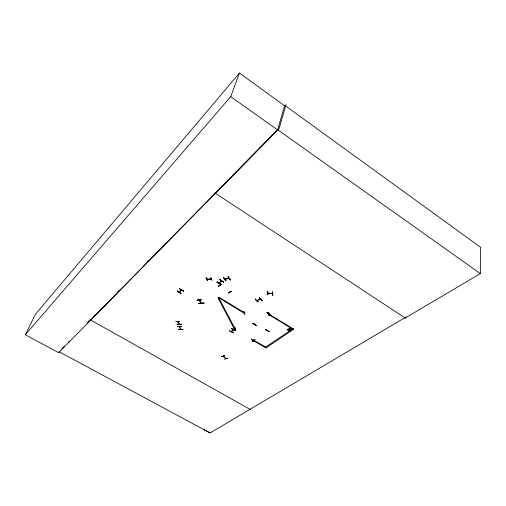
<?xml version="1.0" encoding="UTF-8"?>
<svg xmlns="http://www.w3.org/2000/svg" width="506" height="506" viewBox="0 0 506 506"><rect width="100%" height="100%" fill="white"/><g stroke="black" fill="none" stroke-linecap="round" stroke-linejoin="round"><path stroke-width="0.76" d="M219.648 279.654L223.608 282.095M224.866 279.122L229.016 278.294M405.173 318.034L480.365 273.601L480.7 247.358L284.733 105.33L277.611 129.941L58.658 352.695L25.3 334.77L35.401 314.308L239.433 73.047L284.606 105.773M228.889 278.167L228.687 278.515L228.775 278.003M231.457 328.66L235.416 330.576L231.482 328.514M228.421 293.012L231.368 291.102M203.165 303.145C188.447 303.986 214.98 302.272 199.022 303.505M200.914 303.183L199.111 300.134M183.495 291.14L179.624 288.654M260.248 299.097L260.286 299.451L260.672 298.844L257.13 300.336M179.111 292.076L181.559 290.096M182.906 329.558L178.865 329.589L178.852 329.248M182.849 329.4L178.789 329.438M178.871 329.583L182.906 329.577L182.887 329.235M177.157 324.131L177.176 324.479L181.237 324.428M234.139 329.058L234.702 328.982M218.934 283.088L221.495 280.874M290.722 328.742L291.867 328.97M291.823 329.166L292.082 328.824M291.14 329.463L290.868 329.817L290.355 328.9L288.939 328.628L290.311 328.508M288.913 329.975L290.052 330.203M290.008 330.405L290.261 330.057M292.038 329.026L290.64 328.552M289.324 330.696L289.059 331.044L288.54 330.133L287.13 329.868L288.502 329.741M290.216 330.26L288.825 329.785M290.267 328.704L289.906 327.799M290.596 328.748L290.128 327.641M288.458 329.944L288.091 329.039M288.787 329.988L288.312 328.887M177.663 321.506L179.042 324.283M179.345 326.636L179.643 326.946L179.491 326.636M265.163 347.382L293.044 328.704M265.53 329.362L269.173 331.588M265.663 347.04L253.67 340.228L253.183 340.386L253.67 340.563M253.335 340.083L253.177 340.576L265.852 347.793M266.947 330.842L267.004 330.595M267.06 312.544L270.799 314.858M268.648 312.487L269.129 315.333M269.084 315.535L268.446 312.291M272.626 295.194L272.38 291.779L272.879 295.188M268.344 314.081L268.275 313.688M268.705 314.068L268.3 313.796M271.988 293.227L272.462 293.531L267.668 293.082M267.845 294.739L267.244 291.475L267.579 294.713L267.895 294.536M267.763 293.069L268.199 293.259L268.262 292.879M254.961 339.507C255.6 340.083 252.355 342.246 252.393 341.284M267.478 291.469L267.826 294.688M255.22 341.36L255.03 341.651L251.469 339.469M253.177 340.576L253.74 339.937M253.361 340.361L253.791 340.076M259.3 297.598L262.114 300.507M252.57 323.321L256.245 325.567L256.422 325.295M260.799 298.957L260.66 299.369L257.023 300.583M254.954 323.954L254.461 324.321L254.828 323.878M258.326 301.778C258.275 302.48 254.404 299.432 255.511 298.882M244.936 312.607L244.961 312.714M244.828 314.188C243.025 311.715 243.835 309.096 244.55 314.352M227.542 358.058L224.398 359.317M235.448 329.406L218.744 297.787L244.145 313.195L244.651 312.809L219.237 297.383L217.909 297.851L234.639 329.45L235.53 329.109M233.462 332.537L233.298 332.847L229.376 330.905M232.924 329.868L235.461 327.894M227.529 358.027L227.624 358.349M224.677 355.655L221.432 356.654L224.835 355.604M231.653 331.266L231.792 331.335M232.956 329.735L235.442 328.09M231.368 331.746L233.184 329.627M223.133 356.344L225.777 358.722L225.568 358.216M223.171 356.369L223.608 356.306M268.692 314.081L293.758 329.14L265.783 348.09M285.985 104.653L279.084 128.625L215.271 193.229M229.737 292.095L229.654 291.899M229.895 292.202L229.756 291.829M230.236 279.982L227.991 276.75L230.3 279.78M228.687 278.515L228.832 278.155M230.287 279.938L228.054 276.548M225.41 278.787L225.486 278.895M226.093 280.583C225.948 281.33 222.703 277.756 223.835 277.37M219.674 279.508L223.633 281.943M221.476 280.906L221.533 280.558M221.375 281.216L221.634 280.539L221.653 281.039M220.331 285.22L220.243 285.447M221.742 280.647L219.098 283.151M221.033 284.144C221.154 284.701 216.043 282.715 217.087 281.722M221.47 284.378L218.447 286.257L221.527 284.182M219.294 282.595L219.111 283.177M207.365 278.85L206.948 279.255M210.705 277.193L212.077 280.482M211.451 278.749L210.838 279.11L210.983 278.61C212.881 279.578 207.03 279.065 206.84 279.223M210.996 278.762L210.875 279.135M206.884 279.223L211.249 278.983L211.337 278.623M201.261 299.938L197.005 300.153L201.306 299.742M207.517 280.805C205.126 274.151 205.676 279.167 207.58 280.609M199.535 300.222L201.04 303.138L200.793 302.601M181.224 324.112L181.237 324.46M180.661 328.881L180.737 329.431M181.496 326.433L177.334 326.471L181.452 326.56M179.118 323.764L179.206 324.257M179.763 321.462L175.69 321.418M225.916 358.691L223.304 356.294M178.03 321.55L177.783 321.784L179.194 324.276M183.596 291.076L179.554 288.85L183.533 290.994M177.296 290.754C176.404 291.475 180.965 294.138 181.192 293.082M25.3 334.77L230.711 96.659L239.433 73.047M229.458 330.81L233.386 332.733M233.456 329.754L231.59 331.784M255.03 341.645L251.583 339.368M256.359 325.478L252.665 323.252L256.371 325.497M181.116 293.265L177.233 290.918M244.411 312.948L244.847 312.955L244.455 312.803M179.137 292.051L181.445 289.982L181.186 290.216M258.066 302.038L255.441 299.04M221.464 284.334L218.548 286.276M272.462 293.657L267.782 293.233M203.931 429.67L210.098 432.953L404.813 317.743L405.224 318.008L406.198 316.788M197.1 300.26L201.243 299.875M224.778 355.743L221.571 356.724M231.425 328.71L235.385 330.627M61.726 348.881L64.471 346.085M68.316 342.164L69.411 341.05M87.525 322.588L90.27 319.792L250.381 409.518M93.591 316.408L95.248 314.719M117.386 292.158L119.043 290.469M147.265 261.71L148.372 260.577M90.675 320.02L231.134 177.087M232.229 175.974L257.959 149.795M259.053 148.682L277.674 129.732L480.365 273.601M88.063 322.025L90.27 319.792M223.576 282.146L219.749 279.565M180.876 329.431L179.364 326.661L180.686 329.4M234.202 329.102L234.569 329.172M268.958 313.916L268.427 314.308L293.138 329.469L293.682 329.096M267.01 312.746L270.748 315.061M253.632 340.544L253.247 340.443M252.386 341.468L254.948 339.671M269.154 331.74L265.486 329.564L269.274 331.683M228.364 293.208L231.413 291.374M223.728 277.554L225.98 280.773M229.079 278.458L224.942 279.236M259.451 297.711L262.26 300.621M268.306 313.929L268.623 313.929M269.129 315.485L268.654 312.506M259.293 297.756L262.121 300.665M272.304 291.975L272.892 295.219M234.442 329.261L234.177 329.064M58.987 351.676L210.098 432.953M267.041 312.695L270.78 315.01M214.778 192.906L405.224 318.008M230.711 96.659L277.611 129.941M288.869 330.178L289.28 330.892M290.684 328.944L291.095 329.665M181.186 324.276L177.094 324.321L181.186 324.276M220.97 284.309L216.998 281.924L220.97 284.34"/></g></svg>
